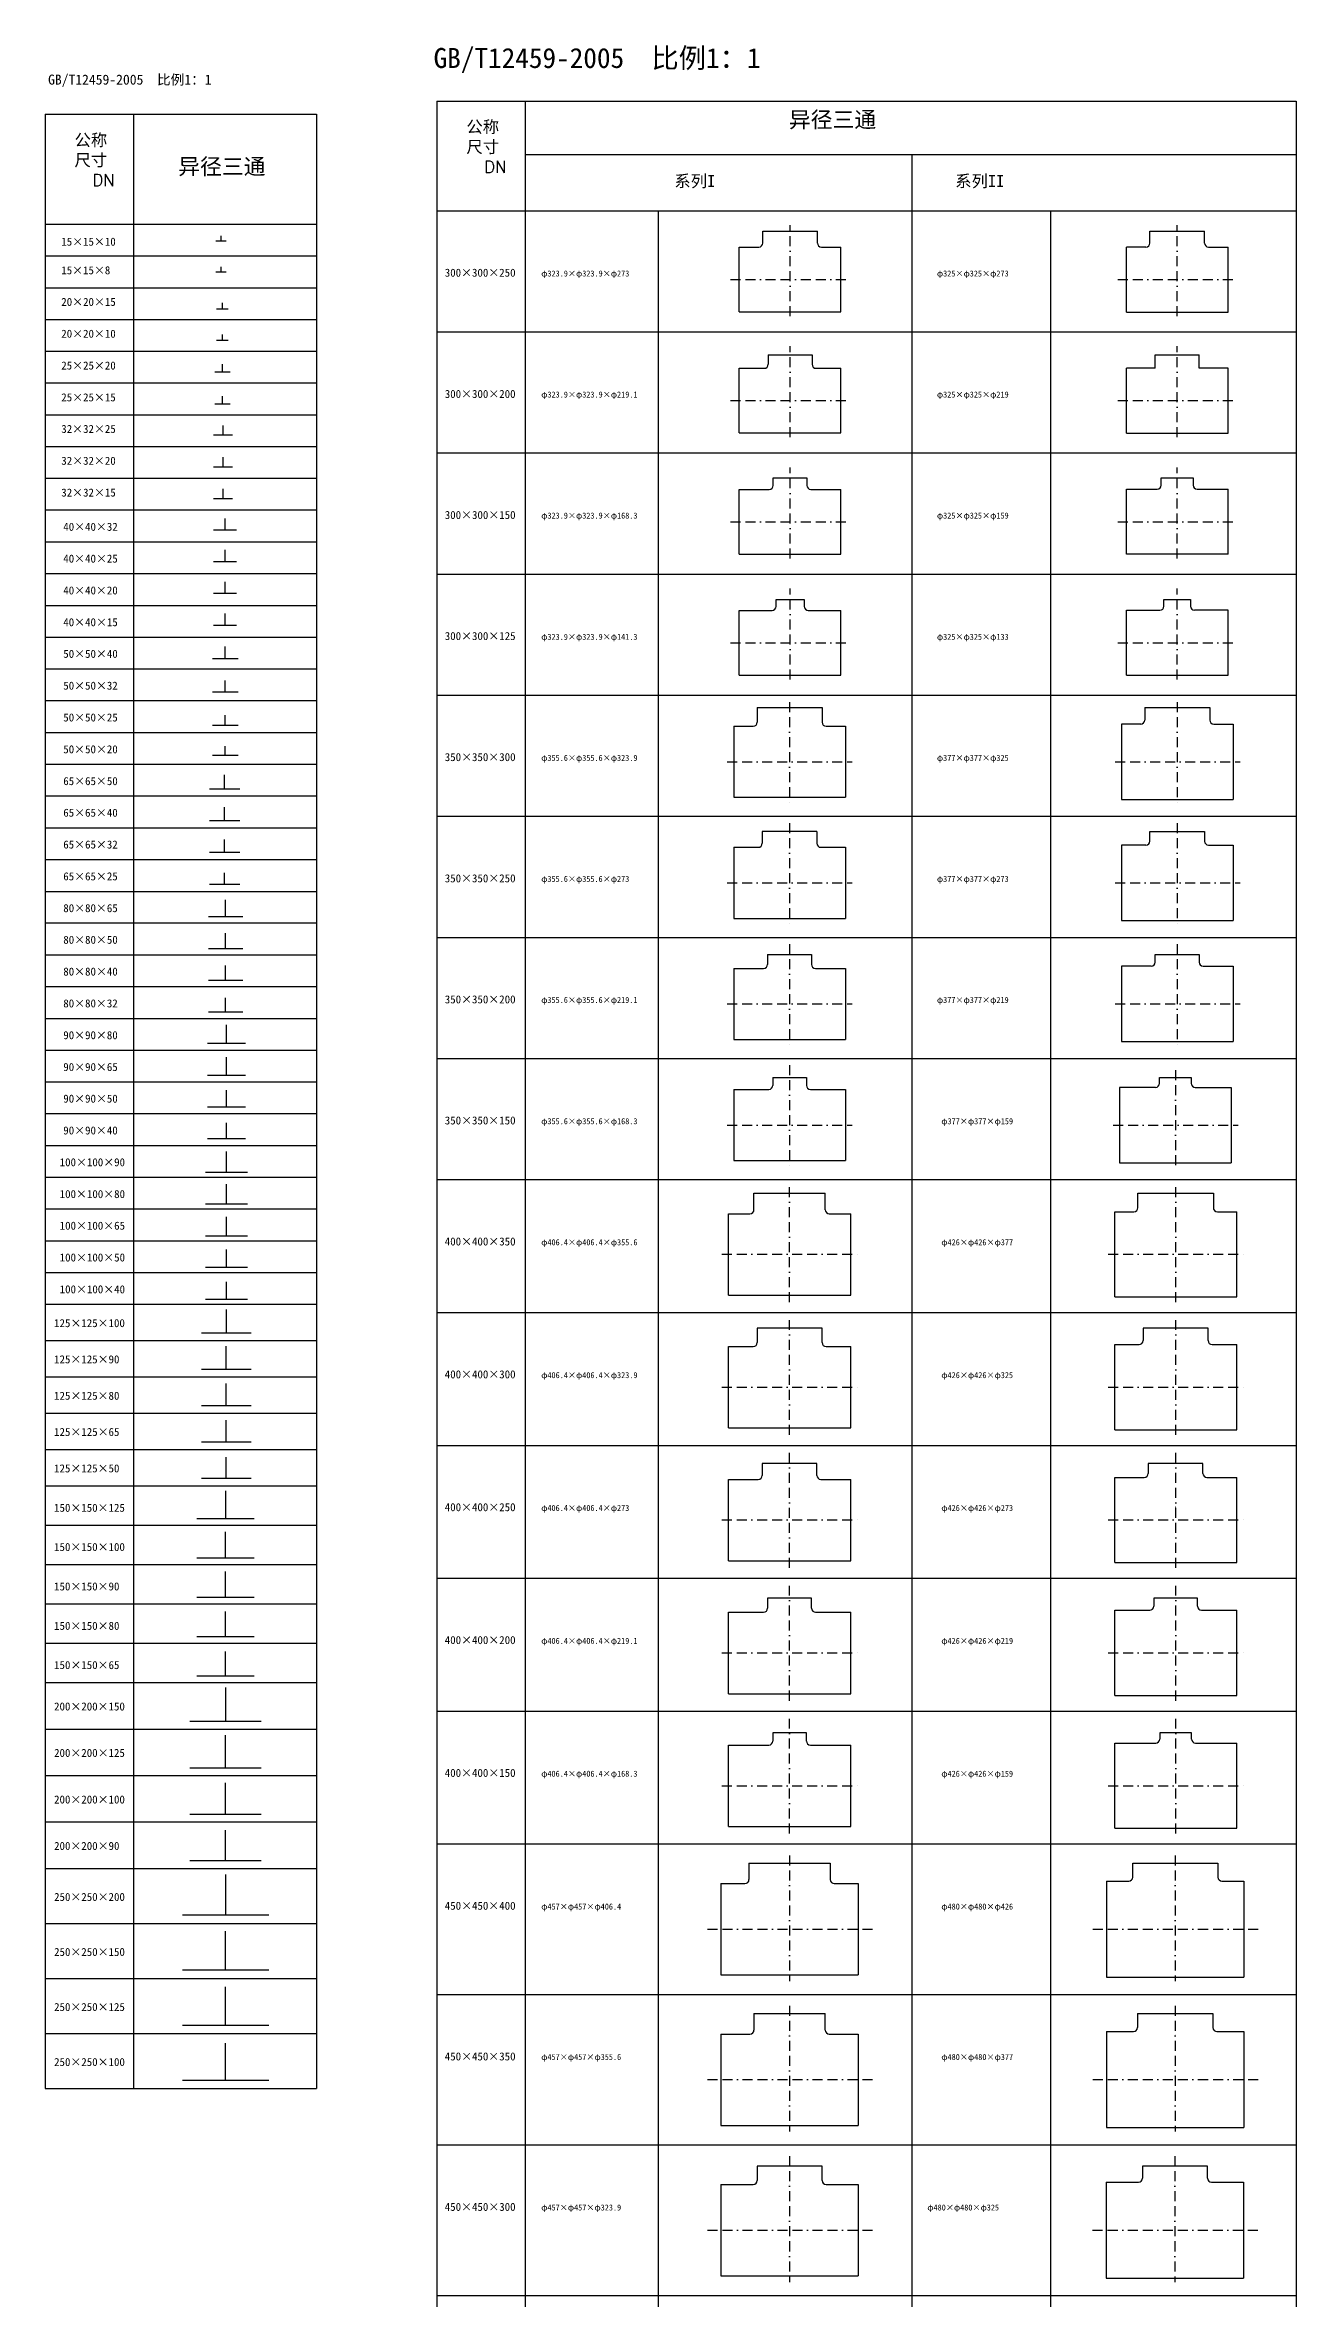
# Model space of a CAD drawing. Header units: inches. Extents: x -2812 to 39570, y -19532 to 26612.
# Drawn here: x -2812 to 3438, y 15314 to 26579 of the extents above; entities that cross this region are included whole.
import ezdxf

# ---------------------------------------------------------------- set-up
doc = ezdxf.new("R2010")
doc.units = ezdxf.units.IN
doc.header["$MEASUREMENT"] = 0
doc.linetypes.add('BORDER2', pattern=[0.875, 0.25, -0.125, 0.25, -0.125, 0, -0.125])
doc.layers.add('图层2', color=3, linetype='BORDER2')

msp = doc.modelspace()

# ---------------------------------------------------------------- linework, layer by layer
at = {"ltscale": 30}
for p, q in [((-854, 26299), (3438, 26299)), ((-854, 26299), (-854, -19532)), ((-413, 26299), (-413, -19532)), ((3438, 26299), (3438, -19532)), ((-2812, 26233), (-2812, 16365)), ((-2812, 26233), (-1456, 26233)), ((-2371, 26233), (-2371, 16365)), ((-1456, 26233), (-1456, 16365)), ((-413, 26031), (3438, 26031)), ((1518, 26031), (1518, -19532)), ((-2812, 25684), (-1456, 25684)), ((-854, 25750), (3438, 25750)), ((252, 25750), (252, -19532)), ((2211, 25750), (2211, -19532)), ((-1958, 25600), (-1908, 25600)), ((-1933, 25600), (-1933, 25625)), ((774, 25648), (1047, 25648)), ((774, 25589), (774, 25648)), ((1047, 25589), (1047, 25648)), ((2708, 25589), (2708, 25648)), ((2708, 25648), (2981, 25648)), ((2981, 25589), (2981, 25648)), ((-2812, 25525), (-1456, 25525)), ((-1933, 25446), (-1933, 25471)), ((656, 25245), (656, 25569)), ((656, 25569), (754, 25569)), ((1067, 25569), (1164, 25569)), ((1164, 25245), (1164, 25569)), ((2591, 25244), (2591, 25569)), ((2688, 25569), (2591, 25569)), ((3001, 25569), (3099, 25569)), ((3099, 25244), (3099, 25569)), ((-2812, 25366), (-1456, 25366)), ((-1958, 25446), (-1908, 25446)), ((-1955, 25261), (-1897, 25261)), ((-1926, 25261), (-1926, 25290)), ((656, 25245), (1164, 25245)), ((2591, 25244), (3099, 25244)), ((-2812, 25207), (-1456, 25207)), ((-1926, 25103), (-1926, 25132)), ((-854, 25145), (3438, 25145)), ((-2812, 25049), (-1456, 25049)), ((-1955, 25103), (-1897, 25103)), ((801, 25031), (1020, 25031)), ((801, 25031), (801, 24983)), ((1020, 25031), (1020, 24983)), ((2735, 25031), (2954, 25031)), ((2735, 24964), (2735, 25031)), ((2954, 24964), (2954, 25031)), ((-1963, 24945), (-1887, 24945)), ((-1925, 24945), (-1925, 24983)), ((656, 24963), (781, 24963)), ((656, 24640), (656, 24963)), ((1040, 24963), (1164, 24963)), ((1164, 24640), (1164, 24963)), ((2591, 24639), (2591, 24964)), ((2735, 24964), (2591, 24964)), ((3099, 24964), (2954, 24964)), ((3099, 24639), (3099, 24964)), ((-2812, 24890), (-1456, 24890)), ((-1963, 24786), (-1887, 24786)), ((-1925, 24786), (-1925, 24824)), ((-2812, 24731), (-1456, 24731)), ((-1923, 24630), (-1923, 24678)), ((-2812, 24572), (-1456, 24572)), ((-1971, 24630), (-1875, 24630)), ((656, 24640), (1164, 24640)), ((2591, 24639), (3099, 24639)), ((-1971, 24471), (-1875, 24471)), ((-1923, 24471), (-1923, 24519)), ((-854, 24540), (3438, 24540)), ((-2812, 24414), (-1456, 24414)), ((-1923, 24313), (-1923, 24361)), ((656, 24034), (656, 24358)), ((656, 24358), (806, 24358)), ((826, 24378), (826, 24415)), ((826, 24415), (994, 24415)), ((994, 24415), (994, 24378)), ((1014, 24358), (1164, 24358)), ((1164, 24034), (1164, 24358)), ((2591, 24034), (2591, 24359)), ((2591, 24359), (2745, 24359)), ((2765, 24379), (2765, 24415)), ((2765, 24415), (2924, 24415)), ((2924, 24415), (2924, 24379)), ((2944, 24359), (3099, 24359)), ((3099, 24034), (3099, 24359)), ((-2812, 24255), (-1456, 24255)), ((-1971, 24313), (-1875, 24313)), ((-1970, 24156), (-1856, 24156)), ((-1913, 24156), (-1913, 24213)), ((-2812, 24096), (-1456, 24096)), ((-1970, 23998), (-1856, 23998)), ((-1913, 23998), (-1913, 24055)), ((656, 24034), (1164, 24034)), ((3099, 24034), (2591, 24034)), ((-2812, 23937), (-1456, 23937)), ((-1913, 23839), (-1913, 23896)), ((-854, 23934), (3438, 23934)), ((-2812, 23778), (-1456, 23778)), ((-1970, 23839), (-1856, 23839)), ((840, 23773), (840, 23807)), ((840, 23807), (981, 23807)), ((981, 23807), (981, 23773)), ((2778, 23774), (2778, 23807)), ((2778, 23807), (2911, 23807)), ((2911, 23807), (2911, 23774)), ((-1970, 23680), (-1856, 23680)), ((-1913, 23680), (-1913, 23737)), ((656, 23753), (820, 23753)), ((656, 23429), (656, 23753)), ((1001, 23753), (1164, 23753)), ((1164, 23429), (1164, 23753)), ((2591, 23429), (2591, 23754)), ((2591, 23754), (2758, 23754)), ((3099, 23754), (2931, 23754)), ((3099, 23429), (3099, 23754)), ((-2812, 23620), (-1456, 23620)), ((-1912, 23513), (-1912, 23573)), ((-2812, 23461), (-1456, 23461)), ((-1976, 23513), (-1848, 23513)), ((-1976, 23346), (-1848, 23346)), ((-1912, 23346), (-1912, 23403)), ((-854, 23329), (3438, 23329)), ((656, 23429), (1164, 23429)), ((2591, 23429), (3099, 23429)), ((-2812, 23302), (-1456, 23302)), ((-1912, 23179), (-1912, 23230)), ((746, 23267), (746, 23194)), ((746, 23267), (1070, 23267)), ((1070, 23267), (1070, 23194)), ((2682, 23267), (3007, 23267)), ((2682, 23267), (2682, 23205)), ((3007, 23267), (3007, 23205)), ((-2812, 23143), (-1456, 23143)), ((-1976, 23179), (-1848, 23179)), ((629, 23174), (629, 22819)), ((629, 23174), (726, 23174)), ((1090, 23174), (1187, 23174)), ((1187, 23174), (1187, 22819)), ((2566, 23185), (2566, 22808)), ((2662, 23185), (2566, 23185)), ((3027, 23185), (3124, 23185)), ((3124, 23185), (3124, 22808)), ((-2812, 22985), (-1456, 22985)), ((-1976, 23030), (-1848, 23030)), ((-1912, 23030), (-1912, 23074)), ((-1915, 22861), (-1915, 22931)), ((-2812, 22826), (-1456, 22826)), ((-1991, 22861), (-1839, 22861)), ((-1915, 22703), (-1915, 22770)), ((629, 22819), (1187, 22819)), ((2566, 22808), (3124, 22808)), ((-2812, 22667), (-1456, 22667)), ((-1991, 22703), (-1839, 22703)), ((-854, 22724), (3438, 22724)), ((771, 22648), (771, 22589)), ((1044, 22648), (771, 22648)), ((1044, 22648), (1044, 22589)), ((2708, 22600), (2708, 22648)), ((2708, 22648), (2981, 22648)), ((2981, 22648), (2981, 22600)), ((-1991, 22544), (-1839, 22544)), ((-1915, 22544), (-1915, 22608)), ((629, 22569), (751, 22569)), ((629, 22569), (629, 22214)), ((1064, 22569), (1187, 22569)), ((1187, 22569), (1187, 22214)), ((2688, 22580), (2566, 22580)), ((2566, 22580), (2566, 22203)), ((3001, 22580), (3124, 22580)), ((3124, 22580), (3124, 22203)), ((-2812, 22508), (-1456, 22508)), ((-1915, 22385), (-1915, 22442)), ((-2812, 22349), (-1456, 22349)), ((-1991, 22385), (-1839, 22385)), ((-1910, 22223), (-1910, 22306)), ((-1996, 22223), (-1824, 22223)), ((629, 22214), (1187, 22214)), ((2566, 22203), (3124, 22203)), ((-2812, 22191), (-1456, 22191)), ((-1910, 22064), (-1910, 22140)), ((-854, 22119), (3438, 22119)), ((-2812, 22032), (-1456, 22032)), ((-1996, 22064), (-1824, 22064)), ((-1910, 21905), (-1910, 21978)), ((798, 22034), (798, 21984)), ((798, 22034), (1017, 22034)), ((1017, 22034), (1017, 21984)), ((2566, 21975), (2566, 21598)), ((2715, 21975), (2566, 21975)), ((2735, 21995), (2735, 22034)), ((2735, 22034), (2954, 22034)), ((2954, 22034), (2954, 21995)), ((2974, 21975), (3124, 21975)), ((3124, 21975), (3124, 21598)), ((-2812, 21873), (-1456, 21873)), ((-1996, 21905), (-1824, 21905)), ((629, 21964), (629, 21608)), ((629, 21964), (778, 21964)), ((1037, 21964), (1187, 21964)), ((1187, 21964), (1187, 21608)), ((-1996, 21746), (-1824, 21746)), ((-1910, 21746), (-1910, 21816)), ((-2812, 21714), (-1456, 21714)), ((-1906, 21590), (-1906, 21682)), ((-2812, 21556), (-1456, 21556)), ((-2001, 21590), (-1811, 21590)), ((-1906, 21431), (-1906, 21520)), ((629, 21608), (1187, 21608)), ((2566, 21598), (3124, 21598)), ((-2001, 21431), (-1811, 21431)), ((-854, 21513), (3438, 21513)), ((824, 21419), (824, 21379)), ((824, 21419), (992, 21419)), ((992, 21419), (992, 21379)), ((2756, 21389), (2756, 21419)), ((2756, 21419), (2915, 21419)), ((2915, 21419), (2915, 21389)), ((-2812, 21397), (-1456, 21397)), ((-1906, 21272), (-1906, 21355)), ((629, 21359), (804, 21359)), ((629, 21359), (629, 21003)), ((1012, 21359), (1187, 21359)), ((1187, 21359), (1187, 21003)), ((2736, 21369), (2556, 21369)), ((2556, 21369), (2556, 20992)), ((2935, 21369), (3114, 21369)), ((3114, 21369), (3114, 20992)), ((-2812, 21238), (-1456, 21238)), ((-2001, 21272), (-1811, 21272)), ((-1906, 21113), (-1906, 21192)), ((-2812, 21079), (-1456, 21079)), ((-2001, 21113), (-1811, 21113)), ((-1906, 20946), (-1906, 21048)), ((629, 21003), (1187, 21003)), ((2556, 20992), (3114, 20992)), ((-2812, 20921), (-1456, 20921)), ((-2011, 20946), (-1801, 20946)), ((-1906, 20787), (-1906, 20885)), ((-854, 20908), (3438, 20908)), ((730, 20840), (1086, 20840)), ((730, 20758), (730, 20840)), ((1086, 20758), (1086, 20840)), ((2648, 20840), (3025, 20840)), ((2648, 20768), (2648, 20840)), ((3025, 20840), (3025, 20768)), ((-2812, 20762), (-1456, 20762)), ((-2011, 20787), (-1801, 20787)), ((603, 20331), (603, 20738)), ((603, 20738), (710, 20738)), ((908, 20738), (908, 20738)), ((1106, 20738), (1213, 20738)), ((1213, 20331), (1213, 20738)), ((2532, 20322), (2532, 20748)), ((2532, 20748), (2628, 20748)), ((2836, 20738), (2837, 20738)), ((3045, 20748), (3142, 20748)), ((3142, 20322), (3142, 20748)), ((-2011, 20628), (-1801, 20628)), ((-1906, 20628), (-1906, 20723)), ((-2812, 20603), (-1456, 20603)), ((-1906, 20470), (-1906, 20559)), ((-2812, 20444), (-1456, 20444)), ((-2011, 20470), (-1801, 20470)), ((-1906, 20311), (-1906, 20397)), ((-2812, 20285), (-1456, 20285)), ((-2011, 20311), (-1801, 20311)), ((603, 20331), (1213, 20331)), ((2532, 20322), (3142, 20322)), ((-1907, 20259), (-1907, 20142)), ((-854, 20244), (3438, 20244)), ((1070, 20166), (746, 20166)), ((746, 20166), (746, 20094)), ((1070, 20094), (1070, 20166)), ((2999, 20166), (2674, 20166)), ((2674, 20166), (2674, 20104)), ((2999, 20104), (2999, 20166)), ((-2812, 20104), (-1456, 20104)), ((-2031, 20142), (-1783, 20142)), ((-1907, 19961), (-1907, 20075)), ((603, 20074), (726, 20074)), ((603, 19667), (603, 20074)), ((908, 20074), (908, 20074)), ((1090, 20074), (1213, 20074)), ((1213, 19667), (1213, 20074)), ((2532, 20084), (2654, 20084)), ((2532, 19658), (2532, 20084)), ((2836, 20074), (2837, 20074)), ((3019, 20084), (3142, 20084)), ((3142, 19658), (3142, 20084)), ((-2031, 19961), (-1783, 19961)), ((-2812, 19922), (-1456, 19922)), ((-1907, 19779), (-1907, 19890)), ((-2812, 19741), (-1456, 19741)), ((-2031, 19779), (-1783, 19779)), ((-1907, 19598), (-1907, 19706)), ((603, 19667), (1213, 19667)), ((2532, 19658), (3142, 19658)), ((-2812, 19559), (-1456, 19559)), ((-2031, 19598), (-1783, 19598)), ((-1907, 19416), (-1907, 19521)), ((-854, 19580), (3438, 19580)), ((1044, 19490), (771, 19490)), ((771, 19490), (771, 19430)), ((1044, 19430), (1044, 19490)), ((2973, 19490), (2700, 19490)), ((2700, 19490), (2700, 19440)), ((2973, 19440), (2973, 19490)), ((-2812, 19378), (-1456, 19378)), ((-2031, 19416), (-1783, 19416)), ((603, 19410), (751, 19410)), ((603, 19003), (603, 19410)), ((908, 19410), (908, 19410)), ((1064, 19410), (1213, 19410)), ((1213, 19003), (1213, 19410)), ((2532, 19420), (2680, 19420)), ((2532, 18994), (2532, 19420)), ((2836, 19410), (2837, 19410)), ((2993, 19420), (3142, 19420)), ((3142, 18994), (3142, 19420)), ((-1910, 19352), (-1910, 19215)), ((2836, 19273), (2837, 19273)), ((-2812, 19181), (-1456, 19181)), ((-2053, 19215), (-1767, 19215)), ((-1910, 19018), (-1910, 19148)), ((-2812, 18984), (-1456, 18984)), ((-2053, 19018), (-1767, 19018)), ((-1910, 18822), (-1910, 18949)), ((603, 19003), (1213, 19003)), ((2532, 18994), (3142, 18994)), ((-2053, 18822), (-1767, 18822)), ((-854, 18916), (3438, 18916)), ((1018, 18816), (798, 18816)), ((798, 18816), (798, 18766)), ((1018, 18766), (1018, 18816)), ((2946, 18816), (2727, 18816)), ((2727, 18816), (2727, 18776)), ((2946, 18776), (2946, 18816)), ((-2812, 18788), (-1456, 18788)), ((-1910, 18625), (-1910, 18749)), ((603, 18746), (778, 18746)), ((603, 18339), (603, 18746)), ((908, 18746), (908, 18746)), ((1038, 18746), (1213, 18746)), ((1213, 18339), (1213, 18746)), ((2532, 18756), (2707, 18756)), ((2532, 18330), (2532, 18756)), ((2836, 18746), (2837, 18746)), ((2966, 18756), (3142, 18756)), ((3142, 18330), (3142, 18756)), ((-2812, 18591), (-1456, 18591)), ((-2053, 18625), (-1767, 18625)), ((-1910, 18428), (-1910, 18549)), ((-2812, 18394), (-1456, 18394)), ((-2053, 18428), (-1767, 18428)), ((-1910, 18369), (-1910, 18201)), ((-854, 18252), (3438, 18252)), ((603, 18339), (1213, 18339)), ((2532, 18330), (3142, 18330)), ((-2812, 18162), (-1456, 18162)), ((-2088, 18201), (-1732, 18201)), ((992, 18143), (824, 18143)), ((824, 18143), (824, 18102)), ((992, 18102), (992, 18143)), ((2916, 18143), (2757, 18143)), ((2757, 18143), (2757, 18112)), ((2916, 18112), (2916, 18143)), ((-1910, 17969), (-1910, 18131)), ((603, 18082), (804, 18082)), ((603, 17675), (603, 18082)), ((908, 18082), (908, 18082)), ((1012, 18082), (1213, 18082)), ((1213, 17675), (1213, 18082)), ((2532, 18092), (2737, 18092)), ((2532, 17666), (2532, 18092)), ((2836, 18082), (2837, 18082)), ((2936, 18092), (3142, 18092)), ((3142, 17666), (3142, 18092)), ((-2812, 17930), (-1456, 17930)), ((-2088, 17969), (-1732, 17969)), ((-1910, 17737), (-1910, 17893)), ((-2812, 17698), (-1456, 17698)), ((-2088, 17737), (-1732, 17737)), ((-1910, 17505), (-1910, 17657)), ((-854, 17588), (3438, 17588)), ((603, 17675), (1213, 17675)), ((2532, 17666), (3142, 17666)), ((-2812, 17466), (-1456, 17466)), ((-2088, 17505), (-1732, 17505)), ((705, 17492), (705, 17410)), ((705, 17492), (1111, 17492)), ((1111, 17492), (1111, 17410)), ((2622, 17492), (3048, 17492)), ((2622, 17422), (2622, 17492)), ((3048, 17492), (3048, 17422)), ((-1910, 17436), (-1910, 17233)), ((565, 17390), (565, 16933)), ((565, 17390), (685, 17390)), ((908, 17390), (908, 17390)), ((1131, 17390), (1251, 17390)), ((1251, 17390), (1251, 16933)), ((2492, 17402), (2492, 16922)), ((2492, 17402), (2602, 17402)), ((2834, 17390), (2835, 17390)), ((3068, 17402), (3178, 17402)), ((3178, 17402), (3178, 16922)), ((-2812, 17191), (-1456, 17191)), ((-2126, 17233), (-1694, 17233)), ((-1910, 16958), (-1910, 17152)), ((-2812, 16916), (-1456, 16916)), ((-2126, 16958), (-1694, 16958)), ((565, 16933), (1251, 16933)), ((2492, 16922), (3178, 16922)), ((-1910, 16683), (-1910, 16874)), ((-854, 16836), (3438, 16836)), ((-2126, 16683), (-1694, 16683)), ((730, 16740), (1086, 16740)), ((730, 16740), (730, 16658)), ((1086, 16658), (1086, 16740)), ((2646, 16740), (3023, 16740)), ((2646, 16740), (2646, 16670)), ((3023, 16740), (3023, 16670)), ((-2812, 16640), (-1456, 16640)), ((-1910, 16408), (-1910, 16592)), ((565, 16638), (710, 16638)), ((565, 16638), (565, 16181)), ((908, 16638), (908, 16638)), ((1106, 16638), (1251, 16638)), ((1251, 16638), (1251, 16181)), ((2492, 16650), (2626, 16650)), ((2492, 16650), (2492, 16170)), ((2834, 16638), (2835, 16638)), ((3043, 16650), (3178, 16650)), ((3178, 16650), (3178, 16170)), ((-2812, 16365), (-1456, 16365)), ((-2126, 16408), (-1694, 16408)), ((565, 16181), (1251, 16181)), ((2492, 16170), (3178, 16170)), ((-854, 16084), (3438, 16084)), ((565, 15886), (726, 15886)), ((565, 15886), (565, 15429)), ((1070, 15978), (746, 15978)), ((746, 15978), (746, 15906)), ((908, 15886), (908, 15886)), ((1070, 15906), (1070, 15978)), ((1090, 15886), (1251, 15886)), ((1251, 15886), (1251, 15429)), ((2490, 15897), (2651, 15897)), ((2490, 15897), (2490, 15417)), ((2996, 15978), (2671, 15978)), ((2671, 15978), (2671, 15917)), ((2833, 15886), (2833, 15886)), ((2996, 15917), (2996, 15978)), ((3016, 15897), (3176, 15897)), ((3176, 15897), (3176, 15417)), ((-854, 15331), (3438, 15331)), ((565, 15429), (1251, 15429)), ((2490, 15417), (3176, 15417))]:
    msp.add_line(p, q, dxfattribs=at)
for centre, start, end in [((754, 25589), 270, 0), ((1067, 25589), 180, 270), ((2688, 25589), 270, 0), ((3001, 25589), 180, 270), ((781, 24983), 270, 0), ((1040, 24983), 180, 270), ((806, 24378), 270, 0), ((1014, 24378), 180, 270), ((2745, 24379), 270, 0), ((2944, 24379), 180, 270), ((820, 23773), 270, 360), ((1001, 23773), 180, 270), ((2758, 23774), 270, 0), ((2931, 23774), 180, 270), ((2662, 23205), 270, 0), ((3027, 23205), 180, 270), ((726, 23194), 270, 0), ((1090, 23194), 180, 270), ((751, 22589), 270, 0), ((1064, 22589), 180, 270), ((2688, 22600), 270, 0), ((3001, 22600), 180, 270), ((778, 21984), 270, 360), ((1037, 21984), 180, 270), ((2715, 21995), 270, 0), ((2974, 21995), 180, 270), ((804, 21379), 270, 0), ((1012, 21379), 180, 270), ((2736, 21389), 270, 0), ((2935, 21389), 180, 270), ((710, 20758), 270, 360), ((1106, 20758), 180, 270), ((2628, 20768), 270, 0), ((3045, 20768), 180, 270), ((726, 20094), 270, 360), ((1090, 20094), 180, 270), ((2654, 20104), 270, 0), ((3019, 20104), 180, 270), ((751, 19430), 270, 360), ((1064, 19430), 180, 270), ((2680, 19440), 270, 0), ((2993, 19440), 180, 270), ((778, 18766), 270, 0), ((1038, 18766), 180, 270), ((2707, 18776), 270, 0), ((2966, 18776), 180, 270), ((804, 18102), 270, 0), ((1012, 18102), 180, 270), ((2737, 18112), 270, 0), ((2936, 18112), 180, 270), ((685, 17410), 270, 360), ((1131, 17410), 180, 270), ((2602, 17422), 270, 360), ((3068, 17422), 180, 270), ((710, 16658), 270, 0), ((1106, 16658), 180, 270), ((2626, 16670), 270, 0), ((3043, 16670), 180, 270), ((726, 15906), 270, 0), ((1090, 15906), 180, 270), ((2651, 15917), 270, 0), ((3016, 15917), 180, 270)]:
    msp.add_arc(centre, 20, start, end, dxfattribs=at)
at = {"layer": '图层2', "linetype": 'BORDER2', "ltscale": 200}
for p, q in [((910, 25224), (910, 25679)), ((2845, 25224), (2845, 25679)), ((613, 25407), (1203, 25407)), ((2547, 25407), (3138, 25407)), ((910, 24619), (910, 25073)), ((2845, 24619), (2845, 25073)), ((613, 24802), (1203, 24802)), ((2547, 24802), (3138, 24802)), ((910, 24013), (910, 24468)), ((2845, 24013), (2845, 24468)), ((613, 24196), (1203, 24196)), ((2547, 24196), (3138, 24196)), ((910, 23408), (910, 23863)), ((2845, 23408), (2845, 23863)), ((613, 23591), (1203, 23591)), ((2547, 23591), (3138, 23591)), ((908, 23295), (908, 22787)), ((2845, 23295), (2845, 22787)), ((596, 22997), (1221, 22997)), ((2534, 22997), (3159, 22997)), ((908, 22690), (908, 22182)), ((2845, 22690), (2845, 22182)), ((596, 22391), (1221, 22391)), ((2534, 22391), (3159, 22391)), ((908, 22085), (908, 21576)), ((2845, 22085), (2845, 21576)), ((596, 21786), (1221, 21786)), ((2534, 21786), (3159, 21786)), ((908, 21480), (908, 20971)), ((2836, 21455), (2836, 20967)), ((596, 21181), (1221, 21181)), ((2524, 21181), (3149, 21181)), ((908, 20296), (908, 20870)), ((2837, 20296), (2837, 20870)), ((570, 20535), (1248, 20535)), ((2499, 20535), (3177, 20535)), ((908, 19632), (908, 20206)), ((2837, 19632), (2837, 20206)), ((570, 19871), (1248, 19871)), ((2499, 19871), (3177, 19871)), ((908, 18968), (908, 19542)), ((2837, 18968), (2837, 19542)), ((570, 19207), (1248, 19207)), ((2499, 19207), (3177, 19207)), ((908, 18304), (908, 18878)), ((2837, 18304), (2837, 18878)), ((570, 18543), (1248, 18543)), ((2499, 18543), (3177, 18543)), ((908, 17640), (908, 18214)), ((2837, 17640), (2837, 18214)), ((570, 17879), (1248, 17879)), ((2499, 17879), (3177, 17879)), ((908, 17531), (908, 16902)), ((2835, 17531), (2835, 16902)), ((497, 17162), (1326, 17162)), ((2423, 17162), (3252, 17162)), ((908, 16779), (908, 16150)), ((2835, 16779), (2835, 16150)), ((497, 16410), (1326, 16410)), ((2423, 16410), (3252, 16410)), ((908, 16027), (908, 15398)), ((2833, 16027), (2833, 15398)), ((497, 15657), (1326, 15657)), ((2422, 15657), (3251, 15657))]:
    msp.add_line(p, q, dxfattribs=at)

# ---------------------------------------------------------------- texts
at = {"attachment_point": 1}
for s, insert, char_height, width in [('GB/T12459-2005  {\\fSimSun|b0|i0|c134|p54;比例1：1}', (-871, 26564), 100, 3024.46), ('GB/T12459-2005  {\\fSimSun|b0|i0|c134|p54;比例1：1}', (-2797, 26431), 50, 1563.17), ('{\\fSimSun|b0|i0|c134|p54;异径三通}', (904, 26246), 80, 557.73), ('{\\fSimSun|b0|i0|c134|p54;\\H2x;公称尺寸\\Ftxt.shx|c0;\\H1.666x;  \\H0.6002x;DN}', (-2665, 26134), 30, 215.84), ('{\\fSimSun|b0|i0|c134|p54;\\H2x;公称尺寸\\Ftxt.shx|c0;\\H1.666x;  \\H0.6002x;DN}', (-707, 26200), 30, 215.84), ('{\\fSimSun|b0|i0|c134|p54;异径三通}', (-2147, 26012), 80, 557.73), ('{\\fSimSun|b0|i0|c134|p54;系列}I', (332, 25929), 60, 228.89), ('{\\fSimSun|b0|i0|c134|p54;系列}II', (1735, 25929), 60, 319.74), ('{\\fSimSun|b0|i0|c134|p54;φ323.9×\\fSimSun|b0|i0|c134|p6;φ323.9×φ273}', (-333, 25452), 30, 627.16), ('{\\fSimSun|b0|i0|c134|p54;φ325×\\fSimSun|b0|i0|c134|p6;φ325×φ273}', (1644, 25452), 30, 627.16), ('{\\fSimSun|b0|i0|c134|p54;φ323.9×\\fSimSun|b0|i0|c134|p6;φ323.9×φ219.1}', (-333, 24847), 30, 627.16), ('{\\fSimSun|b0|i0|c134|p54;φ325×\\fSimSun|b0|i0|c134|p6;φ325×φ219}', (1644, 24847), 30, 627.16), ('{\\fSimSun|b0|i0|c134|p54;φ323.9×\\fSimSun|b0|i0|c134|p6;φ323.9×φ168.3}', (-333, 24242), 30, 627.16), ('{\\fSimSun|b0|i0|c134|p54;φ325×\\fSimSun|b0|i0|c134|p6;φ325×φ159}', (1644, 24242), 30, 627.16), ('{\\fSimSun|b0|i0|c134|p54;φ323.9×\\fSimSun|b0|i0|c134|p6;φ323.9×φ141.3}', (-333, 23636), 30, 627.16), ('{\\fSimSun|b0|i0|c134|p54;φ325×\\fSimSun|b0|i0|c134|p6;φ325×φ133}', (1644, 23636), 30, 627.16), ('{\\fSimSun|b0|i0|c134|p54;φ355.6×\\fSimSun|b0|i0|c134|p6;φ355.6×φ323.9}', (-333, 23031), 30, 627.16), ('{\\fSimSun|b0|i0|c134|p54;φ377×\\fSimSun|b0|i0|c134|p6;φ377×φ325}', (1644, 23031), 30, 627.16), ('{\\fSimSun|b0|i0|c134|p54;φ355.6×\\fSimSun|b0|i0|c134|p6;φ355.6×φ273}', (-333, 22426), 30, 627.16), ('{\\fSimSun|b0|i0|c134|p54;φ377×\\fSimSun|b0|i0|c134|p6;φ377×φ273}', (1644, 22426), 30, 627.16), ('{\\fSimSun|b0|i0|c134|p54;φ355.6×\\fSimSun|b0|i0|c134|p6;φ355.6×φ219.1}', (-333, 21821), 30, 627.16), ('{\\fSimSun|b0|i0|c134|p54;φ377×\\fSimSun|b0|i0|c134|p6;φ377×φ219}', (1644, 21821), 30, 627.16), ('{\\fSimSun|b0|i0|c134|p54;φ355.6×\\fSimSun|b0|i0|c134|p6;φ355.6×φ168.3}', (-333, 21215), 30, 627.16), ('{\\fSimSun|b0|i0|c134|p54;φ377×\\fSimSun|b0|i0|c134|p6;φ377×φ159}', (1666, 21215), 30, 627.16), ('{\\fSimSun|b0|i0|c134|p54;φ406.4×\\fSimSun|b0|i0|c134|p6;φ406.4×φ355.6}', (-333, 20610), 30, 585.4), ('{\\fSimSun|b0|i0|c134|p54;φ426×\\fSimSun|b0|i0|c134|p6;φ426×φ377}', (1666, 20610), 30, 627.16), ('{\\fSimSun|b0|i0|c134|p54;φ406.4×\\fSimSun|b0|i0|c134|p6;φ406.4×φ323.9}', (-333, 19946), 30, 585.4), ('{\\fSimSun|b0|i0|c134|p54;φ426×\\fSimSun|b0|i0|c134|p6;φ426×φ325}', (1666, 19946), 30, 627.16), ('{\\fSimSun|b0|i0|c134|p54;φ406.4×\\fSimSun|b0|i0|c134|p6;φ406.4×φ273}', (-333, 19282), 30, 585.4), ('{\\fSimSun|b0|i0|c134|p54;φ426×\\fSimSun|b0|i0|c134|p6;φ426×φ273}', (1666, 19282), 30, 627.16), ('{\\fSimSun|b0|i0|c134|p54;φ406.4×\\fSimSun|b0|i0|c134|p6;φ406.4×φ219.1}', (-333, 18618), 30, 585.4), ('{\\fSimSun|b0|i0|c134|p54;φ426×\\fSimSun|b0|i0|c134|p6;φ426×φ219}', (1666, 18618), 30, 627.16), ('{\\fSimSun|b0|i0|c134|p54;φ406.4×\\fSimSun|b0|i0|c134|p6;φ406.4×φ168.3}', (-333, 17954), 30, 585.4), ('{\\fSimSun|b0|i0|c134|p54;φ426×\\fSimSun|b0|i0|c134|p6;φ426×φ159}', (1666, 17954), 30, 627.16), ('{\\fSimSun|b0|i0|c134|p54;φ457×\\fSimSun|b0|i0|c134|p6;φ457×φ406.4}', (-333, 17290), 30, 585.4), ('{\\fSimSun|b0|i0|c134|p54;φ480×\\fSimSun|b0|i0|c134|p6;φ480×φ426}', (1666, 17290), 30, 627.16), ('{\\fSimSun|b0|i0|c134|p54;φ457×\\fSimSun|b0|i0|c134|p6;φ457×φ355.6}', (-333, 16538), 30, 585.4), ('{\\fSimSun|b0|i0|c134|p54;φ480×\\fSimSun|b0|i0|c134|p6;φ480×φ377}', (1666, 16538), 30, 627.16), ('{\\fSimSun|b0|i0|c134|p54;φ457×\\fSimSun|b0|i0|c134|p6;φ457×φ323.9}', (-333, 15786), 30, 585.4), ('{\\fSimSun|b0|i0|c134|p54;φ480×\\fSimSun|b0|i0|c134|p6;φ480×φ325}', (1596, 15786), 30, 627.16)]:
    msp.add_mtext(s, dxfattribs=dict(at, insert=insert, char_height=char_height, width=width))
at = {"ltscale": 30, "char_height": 40, "attachment_point": 1}
for s, insert, width in [('{\\f@SimSun|b0|i0|c134|p2;15×15×10}', (-2731, 25616), 298.09), ('{\\f@SimSun|b0|i0|c134|p2;15×15×8}', (-2731, 25473), 298.09), ('{\\f@SimSun|b0|i0|c134|p2;300×300×250}', (-815, 25461), 443.05), ('{\\f@SimSun|b0|i0|c134|p2;20×20×15}', (-2731, 25315), 298.09), ('{\\f@SimSun|b0|i0|c134|p2;20×20×10}', (-2731, 25156), 298.09), ('{\\f@SimSun|b0|i0|c134|p2;25×25×20}', (-2731, 24997), 298.09), ('{\\f@SimSun|b0|i0|c134|p2;25×25×15}', (-2731, 24838), 298.09), ('{\\f@SimSun|b0|i0|c134|p2;300×300×200}', (-815, 24855), 443.05), ('{\\f@SimSun|b0|i0|c134|p2;32×32×25}', (-2731, 24680), 298.09), ('{\\f@SimSun|b0|i0|c134|p2;32×32×20}', (-2731, 24521), 298.09), ('{\\f@SimSun|b0|i0|c134|p2;32×32×15}', (-2731, 24362), 298.09), ('{\\f@SimSun|b0|i0|c134|p2;300×300×150}', (-815, 24250), 443.05), ('{\\f@SimSun|b0|i0|c134|p2;40×40×32}', (-2721, 24191), 298.09), ('{\\f@SimSun|b0|i0|c134|p2;40×40×25}', (-2721, 24032), 298.09), ('{\\f@SimSun|b0|i0|c134|p2;40×40×20}', (-2721, 23873), 298.09), ('{\\f@SimSun|b0|i0|c134|p2;40×40×15}', (-2721, 23714), 298.09), ('{\\f@SimSun|b0|i0|c134|p2;50×50×40}', (-2721, 23556), 298.09), ('{\\f@SimSun|b0|i0|c134|p2;300×300×125}', (-815, 23645), 443.05), ('{\\f@SimSun|b0|i0|c134|p2;50×50×32}', (-2721, 23397), 298.09), ('{\\f@SimSun|b0|i0|c134|p2;50×50×25}', (-2721, 23238), 298.09), ('{\\f@SimSun|b0|i0|c134|p2;50×50×20}', (-2721, 23079), 298.09), ('{\\f@SimSun|b0|i0|c134|p2;350×350×300}', (-815, 23040), 443.05), ('{\\f@SimSun|b0|i0|c134|p2;65×65×50}', (-2721, 22920), 298.09), ('{\\f@SimSun|b0|i0|c134|p2;65×65×40}', (-2721, 22762), 298.09), ('{\\f@SimSun|b0|i0|c134|p2;65×65×32}', (-2721, 22603), 298.09), ('{\\f@SimSun|b0|i0|c134|p2;65×65×25}', (-2721, 22444), 298.09), ('{\\f@SimSun|b0|i0|c134|p2;350×350×250}', (-815, 22434), 443.05), ('{\\f@SimSun|b0|i0|c134|p2;80×80×65}', (-2721, 22285), 298.09), ('{\\f@SimSun|b0|i0|c134|p2;80×80×50}', (-2721, 22127), 298.09), ('{\\f@SimSun|b0|i0|c134|p2;80×80×40}', (-2721, 21968), 298.09), ('{\\f@SimSun|b0|i0|c134|p2;80×80×32}', (-2721, 21809), 298.09), ('{\\f@SimSun|b0|i0|c134|p2;350×350×200}', (-815, 21829), 443.05), ('{\\f@SimSun|b0|i0|c134|p2;90×90×80}', (-2721, 21650), 298.09), ('{\\f@SimSun|b0|i0|c134|p2;90×90×65}', (-2721, 21491), 298.09), ('{\\f@SimSun|b0|i0|c134|p2;90×90×50}', (-2721, 21333), 298.09), ('{\\f@SimSun|b0|i0|c134|p2;350×350×150}', (-815, 21224), 443.05), ('{\\f@SimSun|b0|i0|c134|p2;90×90×40}', (-2721, 21174), 298.09), ('{\\f@SimSun|b0|i0|c134|p2;100×100×90}', (-2739, 21015), 383.73), ('{\\f@SimSun|b0|i0|c134|p2;100×100×80}', (-2739, 20856), 383.73), ('{\\f@SimSun|b0|i0|c134|p2;100×100×65}', (-2739, 20698), 383.73), ('{\\f@SimSun|b0|i0|c134|p2;400×400×350}', (-815, 20619), 443.05), ('{\\f@SimSun|b0|i0|c134|p2;100×100×50}', (-2739, 20539), 383.73), ('{\\f@SimSun|b0|i0|c134|p2;100×100×40}', (-2739, 20380), 383.73), ('{\\f@SimSun|b0|i0|c134|p2;125×125×100}', (-2767, 20211), 383.73), ('{\\f@SimSun|b0|i0|c134|p2;125×125×90}', (-2767, 20030), 383.73), ('{\\f@SimSun|b0|i0|c134|p2;400×400×300}', (-815, 19955), 443.05), ('{\\f@SimSun|b0|i0|c134|p2;125×125×80}', (-2767, 19848), 383.73), ('{\\f@SimSun|b0|i0|c134|p2;125×125×65}', (-2767, 19667), 383.73), ('{\\f@SimSun|b0|i0|c134|p2;125×125×50}', (-2767, 19485), 383.73), ('{\\f@SimSun|b0|i0|c134|p2;150×150×125}', (-2767, 19288), 383.73), ('{\\f@SimSun|b0|i0|c134|p2;400×400×250}', (-815, 19291), 443.05), ('{\\f@SimSun|b0|i0|c134|p2;150×150×100}', (-2767, 19092), 383.73), ('{\\f@SimSun|b0|i0|c134|p2;150×150×90}', (-2767, 18895), 383.73), ('{\\f@SimSun|b0|i0|c134|p2;150×150×80}', (-2767, 18698), 383.73), ('{\\f@SimSun|b0|i0|c134|p2;400×400×200}', (-815, 18627), 443.05), ('{\\f@SimSun|b0|i0|c134|p2;150×150×65}', (-2767, 18502), 383.73), ('{\\f@SimSun|b0|i0|c134|p2;200×200×150}', (-2767, 18295), 383.73), ('{\\f@SimSun|b0|i0|c134|p2;200×200×125}', (-2767, 18063), 383.73), ('{\\f@SimSun|b0|i0|c134|p2;400×400×150}', (-815, 17963), 443.05), ('{\\f@SimSun|b0|i0|c134|p2;200×200×100}', (-2767, 17830), 383.73), ('{\\f@SimSun|b0|i0|c134|p2;200×200×90}', (-2767, 17598), 383.73), ('{\\f@SimSun|b0|i0|c134|p2;250×250×200}', (-2767, 17343), 383.73), ('{\\f@SimSun|b0|i0|c134|p2;450×450×400}', (-815, 17299), 443.05), ('{\\f@SimSun|b0|i0|c134|p2;250×250×150}', (-2767, 17068), 383.73), ('{\\f@SimSun|b0|i0|c134|p2;250×250×125}', (-2767, 16793), 383.73), ('{\\f@SimSun|b0|i0|c134|p2;250×250×100}', (-2767, 16518), 383.73), ('{\\f@SimSun|b0|i0|c134|p2;450×450×350}', (-815, 16546), 443.05), ('{\\f@SimSun|b0|i0|c134|p2;450×450×300}', (-815, 15794), 443.05)]:
    msp.add_mtext(s, dxfattribs=dict(at, insert=insert, width=width))

doc.saveas('drawing.dxf')
